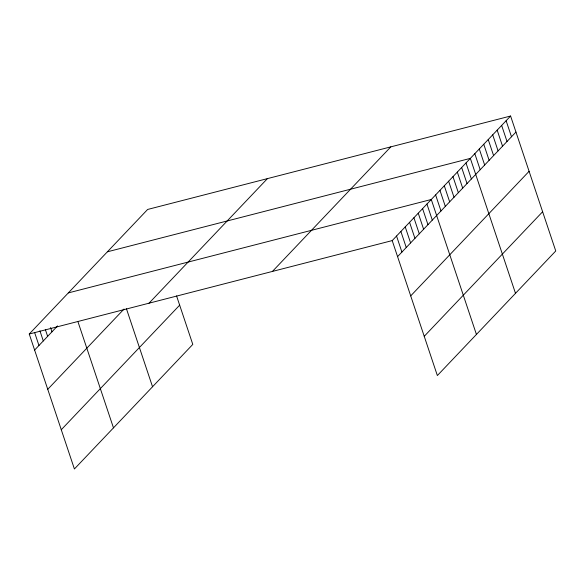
<?xml version="1.0" encoding="UTF-8"?>
<svg xmlns="http://www.w3.org/2000/svg" width="585" height="585" viewBox="0 0 585 585"><rect width="100%" height="100%" fill="white"/><g stroke="black" fill="none" stroke-linecap="round" stroke-linejoin="round"><path stroke-width="0.88" d="M176.56 295.893L192.794 344.404L74.405 468.973L29.25 334.02L147.639 209.452L510.595 116.027L555.75 250.98L437.361 375.548L392.206 240.596L510.595 116.027M34.617 350.064L57.564 325.918M47.751 389.303L124.027 309.041M149.029 303.191L267.418 178.622M61.271 429.734L179.661 305.158M272.434 271.425L390.817 146.857M397.573 256.639L515.963 132.071M410.707 295.886L529.096 171.31M424.235 336.309L542.624 211.741M107.384 251.806L470.34 158.381L515.495 293.334M68.321 292.909L431.277 199.492L476.431 334.445M29.25 334.02L392.206 240.596M506.12 120.729L511.495 136.773M501.652 125.439L507.019 141.482M497.177 130.148L502.544 146.184M492.709 134.85L498.076 150.893M488.234 139.559L493.601 155.603M483.758 144.261L489.126 160.305M479.291 148.97L484.658 165.014M474.815 153.672L480.183 169.716M466.004 162.952L471.371 178.988M461.66 167.515L467.027 183.558M457.324 172.085L462.691 188.129M452.98 176.648L458.347 192.692M448.636 181.218L454.004 197.262M444.3 185.789L449.668 201.832M439.957 190.352L445.324 206.395M435.613 194.922L440.98 210.966M426.933 204.055L432.3 220.099M422.597 208.626L427.964 224.669M418.253 213.196L423.62 229.24M413.909 217.759L419.277 233.803M409.573 222.329L414.941 238.373M405.229 226.9L410.597 242.936M400.886 231.463L406.253 247.506M396.55 236.033L401.917 252.077M126.448 308.77L152.539 386.758M78.061 322.035L113.475 427.862M50.566 327.571L51.985 331.797M45.381 329.604L47.641 336.36M39.912 330.796L43.297 340.931M34.72 332.828L38.961 345.501"/></g></svg>
